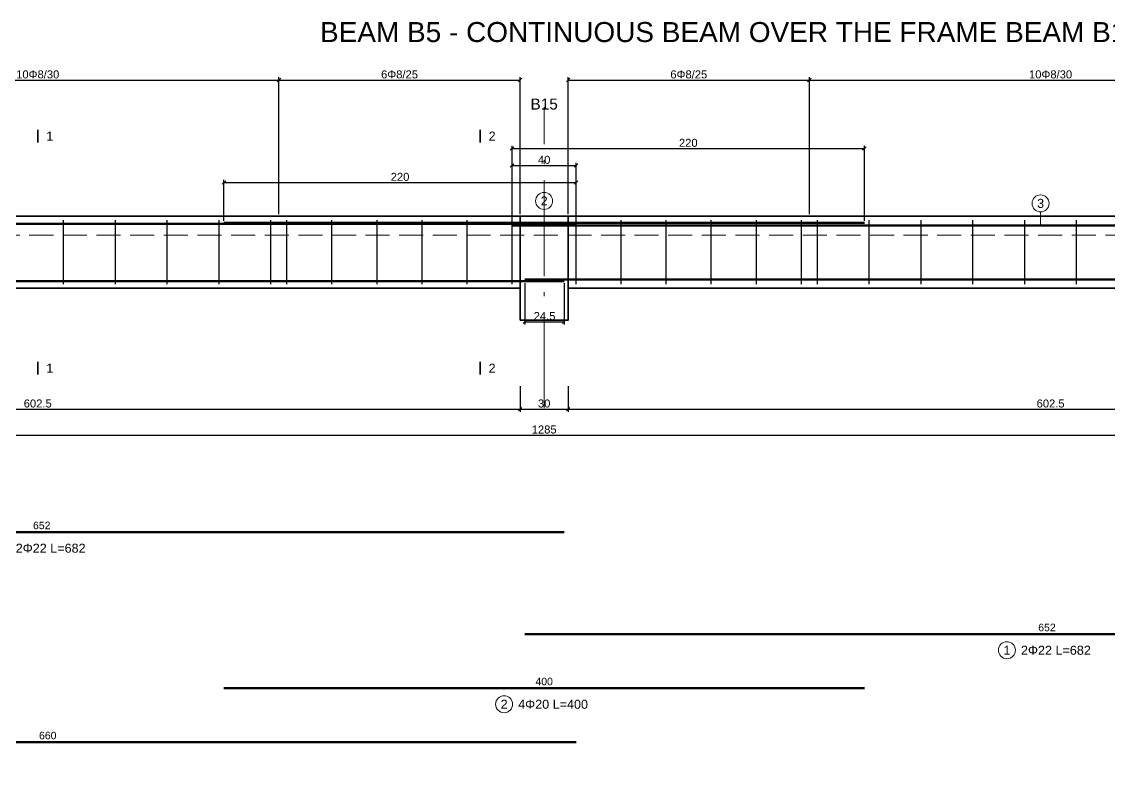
# Model space of a CAD drawing. Header units: millimetres. Extents: x -455 to 11942, y -2742 to 3320.
# Drawn here: x 2015 to 2694, y -1885 to -1420 of the extents above; entities that cross this region are included whole.
import ezdxf
from ezdxf.enums import TextEntityAlignment as Align

# ---------------------------------------------------------------- set-up
doc = ezdxf.new("R2010")
doc.units = ezdxf.units.MM
doc.linetypes.add('RC_AXIS', pattern=[82.5, 60, -10, 2.5, -10])
doc.linetypes.add('RC_DASHED', pattern=[21, 15, -6])
for name, color, linetype, lineweight in [('D-AXIS', 2, 'RC_AXIS', 13), ('D-BARS', 1, 'Continuous', 50), ('D-CONCRETE', 7, 'Continuous', 35), ('D-DIM', 3, 'Continuous', 18), ('D-HIDDEN', 8, 'RC_DASHED', 13), ('D-LINKS', 5, 'Continuous', 25), ('D-TEXT', 7, 'Continuous', 18)]:
    doc.layers.add(name, color=color, linetype=linetype, lineweight=lineweight)
doc.styles.add('RC_TEXT', font='arial.ttf')
doc.dimstyles.new('RC_D25', dxfattribs={"dimtxt": 5, "dimasz": 2.25, "dimexe": 1.75, "dimexo": 1.25, "dimgap": 1, "dimtad": 1, "dimdec": 1, "dimdsep": 46, "dimtxsty": 'RC_TEXT', "dimblk": 'OBLIQUE', "dimcen": 2.5, "dimclrd": 3, "dimclre": 3, "dimclrt": 3, "dimazin": 3, "dimtfac": 1, "dimtmove": 2, "dimatfit": 3})

# ---------------------------------------------------------------- blocks, each defined once
blk = doc.blocks.new('_Oblique')
at = {"color": 0, "linetype": 'ByBlock', "lineweight": -2}
blk.add_line((-0.5, -0.5), (0.5, 0.5), dxfattribs=at)

msp = doc.modelspace()

# ---------------------------------------------------------------- linework, layer by layer
at = {"layer": 'D-AXIS'}
msp.add_line((2341.42, -1661.02), (2341.42, -1473.02), dxfattribs=at)
at = {"layer": 'D-BARS'}
for points in [[(1701.42, -1560.82), (1701.42, -1545.82), (2361.42, -1545.82)], [(2141.42, -1545.32), (2541.42, -1545.32)], [(2321.42, -1546.82), (2981.42, -1546.82), (2981.42, -1561.82)], [(1701.42, -1551.62), (1701.42, -1581.62), (2353.92, -1581.62)], [(2329.42, -1580.62), (2981.42, -1580.62), (2981.42, -1550.62)], [(1701.42, -1708.52), (1701.42, -1738.52), (2353.92, -1738.52)], [(2329.42, -1802.27), (2981.42, -1802.27), (2981.42, -1772.27)], [(2141.42, -1836.02), (2541.42, -1836.02)], [(1701.42, -1884.77), (1701.42, -1869.77), (2361.42, -1869.77)]]:
    msp.add_lwpolyline(points, dxfattribs=at)
at = {"layer": 'D-CONCRETE'}
for p, q in [((2025.17, -1495.02), (2025.17, -1487.02)), ((2301.42, -1495.02), (2301.42, -1487.02)), ((1698.92, -1541.02), (2983.92, -1541.02)), ((1723.92, -1586.02), (2326.42, -1586.02)), ((2356.42, -1586.02), (2958.92, -1586.02)), ((2025.17, -1640.02), (2025.17, -1632.02)), ((2301.42, -1640.02), (2301.42, -1632.02))]:
    msp.add_line(p, q, dxfattribs=at)
msp.add_lwpolyline([(2326.42, -1606.02), (2356.42, -1606.02), (2356.42, -1541.02), (2326.42, -1541.02)], close=True, dxfattribs=at)
at = {"layer": 'D-HIDDEN'}
msp.add_line((1683.92, -1553.02), (2998.92, -1553.02), dxfattribs=at)
at = {"layer": 'D-LINKS'}
for p, q in [((2041.35, -1583.52), (2041.35, -1543.52)), ((2073.71, -1583.52), (2073.71, -1543.52)), ((2106.07, -1583.52), (2106.07, -1543.52)), ((2138.43, -1583.52), (2138.43, -1543.52)), ((2170.79, -1583.52), (2170.79, -1543.52)), ((2180.79, -1583.52), (2180.79, -1543.52)), ((2208.92, -1583.52), (2208.92, -1543.52)), ((2237.04, -1583.52), (2237.04, -1543.52)), ((2265.17, -1583.52), (2265.17, -1543.52)), ((2293.29, -1583.52), (2293.29, -1543.52)), ((2321.42, -1583.52), (2321.42, -1543.52)), ((2361.42, -1583.52), (2361.42, -1543.52)), ((2389.54, -1583.52), (2389.54, -1543.52)), ((2417.67, -1583.52), (2417.67, -1543.52)), ((2445.79, -1583.52), (2445.79, -1543.52)), ((2473.92, -1583.52), (2473.92, -1543.52)), ((2502.04, -1583.52), (2502.04, -1543.52)), ((2512.04, -1583.52), (2512.04, -1543.52)), ((2544.4, -1583.52), (2544.4, -1543.52)), ((2576.76, -1583.52), (2576.76, -1543.52)), ((2609.12, -1583.52), (2609.12, -1543.52)), ((2641.49, -1583.52), (2641.49, -1543.52)), ((2673.85, -1583.52), (2673.85, -1543.52))]:
    msp.add_line(p, q, dxfattribs=at)
at = {"layer": 'D-TEXT'}
for p, q in [((2341.42, -1536.88), (2341.42, -1545.32)), ((2651.42, -1538.38), (2651.42, -1546.82))]:
    msp.add_line(p, q, dxfattribs=at)
for centre in [(2341.42, -1531.57), (2651.42, -1533.07), (2630.42, -1812.27), (2316.42, -1846.02)]:
    msp.add_circle(centre, 5.31, dxfattribs=at)

# ---------------------------------------------------------------- texts
at = {"layer": 'D-TEXT', "style": 'RC_TEXT'}
for s, height, p in [('BEAM B5 - CONTINUOUS BEAM OVER THE FRAME BEAM B15   M 1:25', 12.5, (2492.03, -1426.02)), ('B15', 6.875, (2341.42, -1471.02)), ('1', 5.62, (2032.67, -1491.02)), ('2', 5.62, (2308.92, -1491.02)), ('2', 5.62, (2341.42, -1531.57)), ('3', 5.62, (2651.42, -1533.07)), ('1', 5.62, (2032.67, -1636.02)), ('2', 5.62, (2308.92, -1636.02)), ('652', 4.688, (2027.67, -1734.3)), ('652', 4.688, (2655.42, -1798.05)), ('1', 5.62, (2630.42, -1812.27)), ('400', 4.688, (2341.42, -1831.8)), ('2', 5.62, (2316.42, -1846.02)), ('660', 4.688, (2031.42, -1865.55))]:
    msp.add_text(s, height=height, dxfattribs=at).set_placement(p, align=Align.MIDDLE_CENTER)
for s, p in [('2Φ22 L=682', (2011.42, -1748.52)), ('2Φ22 L=682', (2639.17, -1812.27)), ('4Φ20 L=400', (2325.17, -1846.02))]:
    msp.add_text(s, height=5.625, dxfattribs=at).set_placement(p, align=Align.MIDDLE_LEFT)

# ---------------------------------------------------------------- dimensions: what is measured, and where the dimension line sits
at = {"layer": 'D-DIM'}
for base, p1, p2, text in [((1874.54, -1456.02), (1874.54, -1541.02), (2175.79, -1541.02), '10Φ8/30'), ((2175.79, -1456.02), (2175.79, -1541.02), (2326.42, -1541.02), '6Φ8/25'), ((2356.42, -1456.02), (2356.42, -1541.02), (2507.04, -1541.02), '6Φ8/25'), ((2507.04, -1456.02), (2507.04, -1541.02), (2808.29, -1541.02), '10Φ8/30')]:
    msp.add_linear_dim(base=base, p1=p1, p2=p2, text=text, dimstyle='RC_D25', dxfattribs=at).render()
for base, p1, p2 in [((2321.42, -1498.77), (2321.42, -1545.32), (2541.42, -1545.32)), ((2321.42, -1509.39), (2321.42, -1545.82), (2361.42, -1545.82)), ((2141.42, -1520.02), (2141.42, -1545.32), (2361.42, -1545.32)), ((2329.42, -1607.02), (2329.42, -1581.62), (2353.92, -1581.62)), ((1698.92, -1677.89), (1698.92, -1646.02), (2983.92, -1646.02)), ((1723.92, -1661.64), (1723.92, -1646.02), (2326.42, -1646.02)), ((2326.42, -1661.64), (2326.42, -1646.02), (2356.42, -1646.02)), ((2356.42, -1661.64), (2356.42, -1646.02), (2958.92, -1646.02))]:
    msp.add_linear_dim(base=base, p1=p1, p2=p2, dimstyle='RC_D25', dxfattribs=at).render()

doc.saveas('drawing.dxf')
